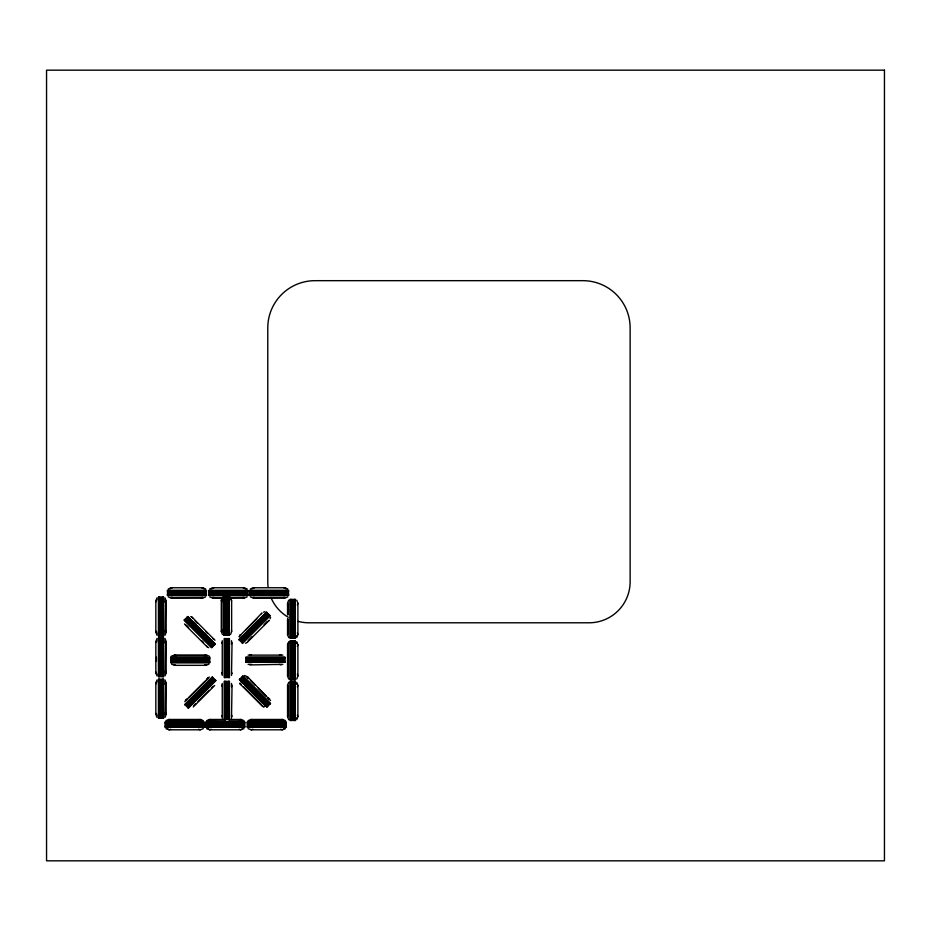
<?xml version="1.0" encoding="UTF-8"?>
<svg xmlns="http://www.w3.org/2000/svg" width="931" height="931" viewBox="0 0 931 931"><rect width="100%" height="100%" fill="white"/><g stroke="black" fill="none" stroke-linecap="round" stroke-linejoin="round"><path stroke-width="1.4" d="M157.002 635.256L155.838 632.219L155.838 600.891L157.002 597.853M156.408 600.891L156.874 599.436M155.838 632.219L155.966 631.346M156.874 633.674L156.524 631.474M157.002 675.906L155.838 672.869L155.838 641.54L157.002 638.503M156.408 642.076L156.874 640.086M165.136 599.436L165.136 602.345M164.996 597.853L166.172 600.891L165.625 602.59M155.838 672.869L155.966 671.996M157.002 717.382L155.838 714.356L155.838 683.017L157.002 679.979M156.408 683.017L156.874 681.562M165.59 600.891L165.136 633.674M166.172 600.891L166.172 632.219L164.996 635.256M165.136 640.086L165.136 642.995M164.996 638.503L166.172 641.54L165.625 643.228M155.838 714.356L155.966 713.472M156.874 715.811L156.524 713.6M165.59 641.54L165.136 674.323M166.172 641.54L166.172 672.869L164.996 675.906M165.136 681.562L165.136 684.471M164.996 679.979L166.172 683.017L165.625 684.716M165.59 683.017L165.136 715.811M166.172 683.017L166.172 714.356L164.996 717.382M222.462 634.523L221.299 631.486L221.299 600.158L222.462 597.12M221.985 632.242L221.985 599.401M221.299 631.486L221.834 629.798M221.869 631.486L221.985 630.741M222.253 675.429L222.253 640.703M231.493 601.042L230.469 597.12M221.706 673.741L221.846 672.857M222.253 718.185L222.253 683.459M231.633 600.158L231.633 631.486L230.469 634.523M231.505 640.703L231.505 644.101M221.706 716.486L221.846 715.613M232.04 642.402L231.505 675.429M231.505 683.459L231.505 686.857M232.04 685.158L231.505 718.185M287.551 614.821L287.551 603.207L288.715 600.169M288.715 637.572L287.551 634.535L288.086 632.836M288.715 679.048L287.551 676.022L287.551 644.683L288.715 641.657M296.71 600.169L297.885 603.207L297.338 604.906M287.551 676.022L288.086 674.323M288.715 719.698L287.551 716.672L287.551 685.332L288.715 682.295M297.885 603.207L297.885 634.535L296.71 637.572M296.71 641.657L297.885 644.683L297.338 646.382M287.551 716.672L288.086 714.973M297.885 644.683L297.885 676.022L296.71 679.048M296.71 682.295L297.885 685.332L297.338 687.031M297.885 685.332L297.885 716.672L296.71 719.698M184.745 701.59L209.3 677.035M206.903 679.432L207.729 677.849M238.988 636.723L261.96 612.994L261.436 613.704M239.511 636.909L239.767 636.164M270.083 618.719L270.584 617.323M288.238 643.938L288.587 643.228M296.849 635.989L297.187 635.291M296.849 718.127L297.187 717.417M240.594 635.175L240.826 635.105M245.749 630.008L256.828 618.929M238.895 639.713L266.534 612.074M239.092 639.923L266.731 612.272M239.581 640.4L267.22 612.761M239.779 640.609L267.418 612.97M240.431 641.261L268.07 613.622M241.001 641.82L268.64 614.181M241.653 642.471L269.292 614.832M241.851 642.681L269.49 615.042M242.339 643.17L269.978 615.519M242.549 643.368L270.188 615.728M185.979 700.415L187.457 698.925M189.226 697.168L204.89 681.504M206.647 679.746L208.137 678.257M248.193 640.563L252.243 636.513M264.09 624.666L267.383 621.373M184.652 704.581L212.291 676.93M184.862 704.779L212.501 677.14M247.495 642.076L269.268 620.302L268.547 620.826M185.339 705.267L212.99 677.628M185.548 705.465L213.187 677.826M186.2 706.117L213.839 678.478M186.77 706.687L214.409 679.048M187.41 707.339L215.049 679.7M187.62 707.537L215.259 679.898M188.109 708.025L215.748 680.386M188.306 708.235L215.945 680.584M193.951 705.419L195.719 703.661M198.012 701.369L209.091 690.29M211.384 687.997L213.141 686.24M193.252 706.932L214.654 685.53M239.802 635.14L240.524 634.616M247.111 642.448L245.528 643.274M185.572 700.007L187.154 699.193M169.826 588.788L170.536 588.45M172.98 597.551L171.281 598.086L168.243 596.922M211.314 588.788L212.768 588.334M214.467 597.551L212.768 598.086L209.731 596.922M251.964 588.788L252.662 588.45M255.106 597.551L253.418 598.086L250.381 596.922M173.143 656.029L207.38 656.029M204.238 655.529L206.81 655.133L209.626 656.436M204.483 656.029L205.926 655.564M248.112 655.121L282.838 655.121M251.498 664.373L248.112 664.373M279.44 655.121L281.139 654.586M282.838 664.373L249.799 664.92M170.664 729.264L168.965 729.799L165.927 728.636M198.606 720L200.305 719.465L203.33 720.641M211.314 729.264L209.615 729.799L206.577 728.636M239.255 720L240.943 719.465L243.98 720.641M241.699 729.113L242.397 728.764M252.79 729.264L251.102 729.799L248.065 728.636M280.731 720L282.43 719.465L285.468 720.641M283.187 729.113L283.885 728.764M168.243 588.927L171.281 587.752L202.621 587.752L205.646 588.927M209.731 588.927L212.768 587.752L244.097 587.752L247.134 588.927M205.646 596.922L202.621 598.086L171.281 598.086M250.381 588.927L253.418 587.752L284.746 587.752L287.784 588.927M247.134 596.922L244.097 598.086L228.432 598.086M287.784 596.922L284.746 598.086L253.418 598.086M208.963 664.164L205.926 665.328L174.597 665.328L171.56 664.164M165.927 720.641L168.965 719.465L200.305 719.465M206.577 720.641L209.615 719.465L225.279 719.465M203.33 728.636L200.305 729.799L168.965 729.799M248.065 720.641L251.102 719.465L282.43 719.465M243.98 728.636L240.943 729.799L209.615 729.799M285.468 728.636L282.43 729.799L251.102 729.799M170.897 656.436L174.597 654.993L205.926 654.993M263.543 612.167L264.928 611.667M201.736 587.892L202.621 587.752M170.536 597.399L172.037 597.399M243.224 587.892L244.097 587.752M171.281 597.516L203.365 597.399M212.012 597.399L213.513 597.399M283.874 587.892L284.746 587.752M228.432 597.516L244.853 597.399M252.662 597.399L254.163 597.399M253.418 597.516L285.503 597.399M174.597 665.328L175.482 665.188M205.402 664.757L206.682 664.641M168.22 720.163L201.049 720.163M199.548 720.163L200.305 720.035M208.858 720.163L225.279 720.035M240.198 720.163L241.699 720.163M250.346 720.163L283.885 720.501M281.674 720.163L282.43 720.035M167.405 590.335L206.496 590.335M208.881 590.335L247.972 590.335M249.531 590.335L288.622 590.335M167.405 590.626L206.496 590.626M208.881 590.626L247.972 590.626M249.531 590.626L288.622 590.626M167.405 591.313L206.496 591.313M208.881 591.313L247.972 591.313M249.531 591.313L288.622 591.313M167.405 591.604L206.496 591.604M208.881 591.604L247.972 591.604M249.531 591.604L288.622 591.604M167.405 592.523L206.496 592.523M208.881 592.523L247.972 592.523M249.531 592.523L288.622 592.523M167.405 593.326L206.496 593.326M208.881 593.326L247.972 593.326M249.531 593.326L288.622 593.326M167.405 594.246L206.496 594.246M208.881 594.246L247.972 594.246M249.531 594.246L288.622 594.246M167.405 594.525L206.496 594.525M208.881 594.525L247.972 594.525M249.531 594.525L288.622 594.525M167.405 595.223L206.496 595.223M208.881 595.223L247.972 595.223M249.531 595.223L288.622 595.223M167.405 595.503L206.496 595.503M208.881 595.503L247.972 595.503M249.531 595.503L288.622 595.503M212.768 597.516L224.383 597.516M212.768 598.086L224.383 598.086M245.924 657.17L285.014 657.17M170.722 657.577L209.812 657.577M245.924 657.449L285.014 657.449M170.722 657.868L209.812 657.868M245.924 658.136L285.014 658.136M170.722 658.554L209.812 658.554M245.924 658.426L285.014 658.426M170.722 658.845L209.812 658.845M245.924 659.346L285.014 659.346M170.722 659.753L209.812 659.753M245.924 660.149L285.014 660.149M170.722 660.568L209.812 660.568M245.924 661.068L285.014 661.068M245.924 661.359L285.014 661.359M170.722 661.476L209.812 661.476M170.722 661.766L209.812 661.766M245.924 662.046L285.014 662.046M245.924 662.337L285.014 662.337M170.722 662.453L209.812 662.453M170.722 662.744L209.812 662.744M229.34 719.465L240.943 719.465M229.34 720.035L240.943 720.035M165.09 722.049L204.18 722.049M205.739 722.049L244.83 722.049M247.215 722.049L286.306 722.049M165.09 722.34L204.18 722.34M205.739 722.34L244.83 722.34M247.215 722.34L286.306 722.34M165.09 723.026L204.18 723.026M205.739 723.026L244.83 723.026M247.215 723.026L286.306 723.026M165.09 723.317L204.18 723.317M205.739 723.317L244.83 723.317M247.215 723.317L286.306 723.317M165.09 724.237L204.18 724.237M205.739 724.237L244.83 724.237M247.215 724.237L286.306 724.237M165.09 725.04L204.18 725.04M205.739 725.04L244.83 725.04M247.215 725.04L286.306 725.04M165.09 725.959L204.18 725.959M205.739 725.959L244.83 725.959M247.215 725.959L286.306 725.959M165.09 726.238L204.18 726.238M205.739 726.238L244.83 726.238M247.215 726.238L286.306 726.238M165.09 726.936L204.18 726.936M205.739 726.936L244.83 726.936M247.215 726.936L286.306 726.936M165.09 727.216L204.18 727.216M205.739 727.216L244.83 727.216M247.215 727.216L286.306 727.216M253.418 587.752L254.291 587.892M244.097 588.334L245.551 588.788M283.99 597.399L284.746 597.516M284.746 598.086L283.047 597.551M212.768 587.752L213.641 587.892M243.34 597.399L244.097 597.516M244.097 598.086L242.397 597.551M171.281 587.752L172.165 587.892M201.864 597.399L202.621 597.516M202.621 598.086L200.921 597.551M249.799 654.586L251.498 655.121M281.139 664.92L279.44 664.373M174.597 654.993L176.296 655.529M174.597 655.564L176.052 656.029M205.181 664.641L205.926 664.757M205.053 665.188L205.926 665.328M173.841 664.641L174.597 664.757M251.102 719.465L252.79 720M251.102 720.035L251.847 720.163M282.43 729.799L280.731 729.264M209.615 719.465L211.314 720M209.615 720.035L210.371 720.163M240.943 729.799L239.255 729.264M168.965 719.465L170.664 720M168.965 720.035L169.721 720.163M200.305 729.799L198.606 729.264M190.715 616.555L191.577 616.857M186.572 625.504L184.466 623.968M212.873 638.713L213.734 639.015M208.73 647.662L207.462 647.068M263.38 706.292L264.125 706.548M263.939 707.071L262.682 706.478M244.539 675.475L247.518 676.79L270.49 700.531M285.503 588.45L286.201 588.788M203.365 588.45L204.075 588.788M208.16 728.764L208.858 729.113M167.51 728.764L168.22 729.113M191.984 617.148L214.98 640.249M246.494 676.744L247.111 677.198M268.954 698.425L269.676 698.948M268.652 698.902L269.268 699.356L267.779 697.866M239.686 683.377L240.92 684.622M195.138 621.035L197.43 623.328M205.832 631.73L207.613 633.511M187.725 616.462L215.364 644.101M187.527 616.671L215.166 644.31M187.038 617.148L214.677 644.799M247.483 677.57L248.589 678.676M250.358 680.445L255.315 685.402M258.19 688.277L266.022 696.109M186.84 617.358L214.479 644.997M186.188 618.009L213.827 645.649M242.944 675.871L270.584 703.51M185.618 618.58L213.257 646.219M242.747 676.081L270.386 703.72M184.966 619.22L212.605 646.859M242.258 676.569L269.897 704.208M184.769 619.429L212.408 647.068M242.048 676.767L269.687 704.406M184.28 619.918L211.919 647.557M184.07 620.116L211.709 647.755M241.408 677.419L269.047 705.058M240.838 677.989L268.477 705.628M240.186 678.641L267.825 706.28M186.875 625.76L188.644 627.529M202.015 640.9L203.54 642.425M239.977 678.839L267.616 706.478M185.362 625.062L207.148 646.847L206.624 646.126M239.5 679.327L267.139 706.966M239.29 679.525L266.929 707.164M240.989 684.064L240.163 683.075M243.852 686.938L261.285 704.36M240.21 684.099L261.983 705.873M247.518 676.79L248.333 678.373M192.298 617.381L192.822 618.103M288.086 604.906L287.551 603.207M297.338 632.836L297.885 634.535M296.849 643.228L297.187 643.938M288.086 646.382L287.551 644.683M297.338 674.323L297.885 676.022M296.849 683.878L297.187 684.588M288.086 687.031L287.551 685.332M297.338 714.973L297.885 716.672M230.597 598.703L230.946 599.401M221.834 601.857L221.299 600.158M231.505 672.042L232.04 673.741M231.505 714.787L232.04 716.486M165.625 630.52L166.172 632.219M165.136 630.764L165.59 632.219M165.625 671.17L166.172 672.869M165.136 671.414L165.59 672.869M156.874 674.323L156.408 672.869M165.625 712.657L166.172 714.356M165.136 712.902L165.59 714.356M261.541 704.674L261.844 705.535M231.493 630.613L231.633 631.486M221.869 600.158L221.985 600.914M221.706 642.402L221.846 643.286M221.706 685.158L221.846 686.031M155.838 600.891L155.966 601.763M156.408 641.54L156.524 642.285M155.838 641.54L155.966 642.413M155.838 683.017L155.966 683.901M295.302 599.331L295.302 638.41M295.302 640.807L295.302 679.898M295.302 681.457L295.302 720.547M295.011 599.331L295.011 638.41M295.011 640.807L295.011 679.898M295.011 681.457L295.011 720.547M294.324 599.331L294.324 638.41M294.324 640.807L294.324 679.898M294.324 681.457L294.324 720.547M294.033 599.331L294.033 638.41M294.033 640.807L294.033 679.898M294.033 681.457L294.033 720.547M293.114 599.331L293.114 638.41M293.114 640.807L293.114 679.898M293.114 681.457L293.114 720.547M292.311 599.331L292.311 638.41M292.311 640.807L292.311 679.898M292.311 681.457L292.311 720.547M291.391 599.331L291.391 638.41M291.391 640.807L291.391 679.898M291.391 681.457L291.391 720.547M291.1 599.331L291.1 638.41M291.1 640.807L291.1 679.898M291.1 681.457L291.1 720.547M290.414 599.331L290.414 638.41M290.414 640.807L290.414 679.898M290.414 681.457L290.414 720.547M290.135 599.331L290.135 638.41M290.135 640.807L290.135 679.898M290.135 681.457L290.135 720.547M288.121 603.207L288.121 614.821M288.121 618.871L288.121 634.535M288.121 644.683L288.121 676.022M288.121 685.332L288.121 716.672M287.551 618.871L287.551 634.535M229.457 638.526L229.457 677.617M229.457 681.271L229.457 719.698M229.049 596.946L229.049 635.373M229.177 638.526L229.177 677.617M229.177 681.271L229.177 719.698M228.758 596.946L228.758 635.373M228.479 638.526L228.479 677.617M228.479 681.271L228.479 719.698M228.072 596.946L228.072 635.373M228.2 638.526L228.2 677.617M228.2 681.271L228.2 719.698M227.781 596.946L227.781 635.373M227.28 638.526L227.28 677.617M227.28 681.271L227.28 719.698M226.861 596.946L226.861 635.373M226.477 638.526L226.477 677.617M226.477 681.271L226.477 719.698M226.058 596.946L226.058 635.373M225.558 638.526L225.558 677.617M225.558 681.271L225.558 719.698M225.139 596.946L225.139 635.373M225.267 638.526L225.267 677.617M225.267 681.271L225.267 719.698M224.86 596.946L224.86 635.373M224.58 638.526L224.58 677.617M224.58 681.271L224.58 719.698M224.173 596.946L224.173 635.373M224.29 638.526L224.29 677.617M224.29 681.271L224.29 719.698M223.882 596.946L223.882 635.373M163.588 597.015L163.588 636.094M163.588 637.654L163.588 676.744M163.588 679.141L163.588 718.232M163.297 597.015L163.297 636.094M163.297 637.654L163.297 676.744M163.297 679.141L163.297 718.232M162.611 597.015L162.611 636.094M162.611 637.654L162.611 676.744M162.611 679.141L162.611 718.232M162.32 597.015L162.32 636.094M162.32 637.654L162.32 676.744M162.32 679.141L162.32 718.232M161.4 597.015L161.4 636.094M161.4 637.654L161.4 676.744M161.4 679.141L161.4 718.232M160.597 597.015L160.597 636.094M160.597 637.654L160.597 676.744M160.597 679.141L160.597 718.232M159.678 597.015L159.678 636.094M159.678 637.654L159.678 676.744M159.678 679.141L159.678 718.232M159.387 597.015L159.387 636.094M159.387 637.654L159.387 676.744M159.387 679.141L159.387 718.232M158.701 597.015L158.701 636.094M158.701 637.654L158.701 676.744M158.701 679.141L158.701 718.232M158.421 597.015L158.421 636.094M158.421 637.654L158.421 676.744M158.421 679.141L158.421 718.232M156.408 657.205L156.408 661.254M298.223 621.396A41.069 41.069 0 0 0 308.848 622.792L589.067 622.792A41.069 41.069 0 0 0 630.136 581.724L630.136 327.91A47.237 47.237 0 0 0 582.899 280.673L315.015 280.673A47.237 47.237 0 0 0 267.779 327.91L267.779 581.724A41.069 41.069 0 0 0 268.128 587.077M288.319 617.288A41.069 41.069 0 0 1 270.909 597.434M884.45 70.174L46.55 70.174L46.55 860.826L884.45 860.826L884.45 70.174"/></g></svg>
